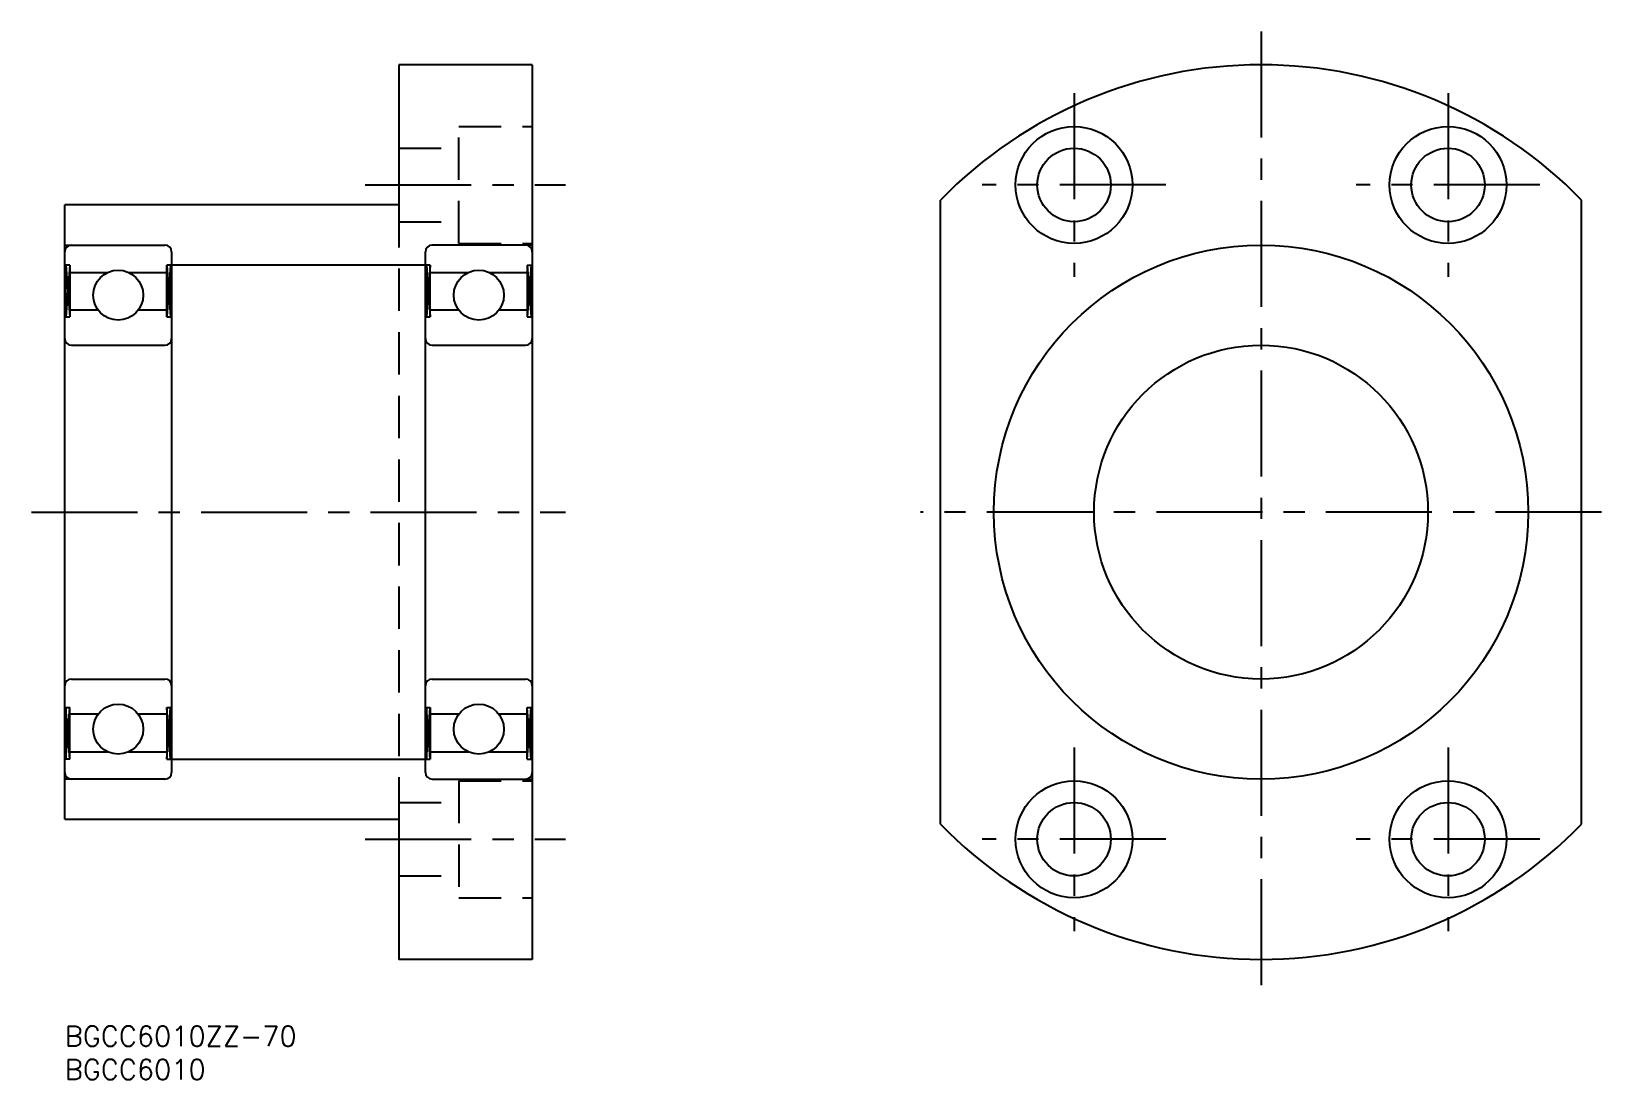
# Model space of a CAD drawing. Extents: x -5 to 230, y -8 to 149.
import ezdxf

# ---------------------------------------------------------------- set-up
doc = ezdxf.new("R2010")
doc.units = 0
doc.header["$LTSCALE"] = 0.5
doc.linetypes.add('CENTER', pattern=[50.8, 31.75, -6.35, 6.35, -6.35])
doc.linetypes.add('DASHED', pattern=[19.05, 12.7, -6.35])
for name, color, linetype in [('MSM_CENTER', 1, 'CENTER'), ('MSM_CONTINUOUS', 7, 'CONTINUOUS'), ('MSM_DASHED', 4, 'DASHED'), ('MSM_NARROW', 5, 'CONTINUOUS'), ('MSM_PART_NUMBER', 7, 'CONTINUOUS')]:
    doc.layers.add(name, color=color, linetype=linetype)
doc.styles.get("Standard").update_dxf_attribs({"font": 'txt.shx', "height": 3, "bigfont": 'bigfont.shx'})

msp = doc.modelspace()

# ---------------------------------------------------------------- linework, layer by layer
at = {"layer": 'MSM_CENTER'}
for p, q in [((179.14, 149), (179.14, 5)), ((151.14, 139.75), (151.14, 112.25)), ((207.14, 139.75), (207.14, 112.25)), ((45, 126), (75, 126)), ((164.89, 126), (137.39, 126)), ((220.89, 126), (193.39, 126)), ((-5, 77), (75, 77)), ((230.14, 77), (128.14, 77)), ((151.14, 41.75), (151.14, 14.25)), ((207.14, 41.75), (207.14, 14.25)), ((45, 28), (75, 28)), ((164.89, 28), (137.39, 28)), ((220.89, 28), (193.39, 28))]:
    msp.add_line(p, q, dxfattribs=at)
at = {"layer": 'MSM_CONTINUOUS'}
for p, q in [((50, 144), (50, 123)), ((70, 144), (50, 144)), ((70, 144), (70, 10)), ((50, 123), (0, 123)), ((0, 31), (0, 123)), ((131.14, 30.26), (131.14, 123.74)), ((227.14, 30.26), (227.14, 123.74)), ((0, 117), (15, 117)), ((16, 116), (16, 38)), ((54, 38), (54, 116)), ((70, 117), (55, 117)), ((0.74, 114), (0, 114)), ((0.18, 106.25), (0.18, 114)), ((0.74, 114), (0.74, 106.25)), ((0.74, 112.9), (6.42, 112.9)), ((9.58, 112.9), (15.26, 112.9)), ((54.74, 114), (15.26, 114)), ((15.26, 106.25), (15.26, 114)), ((15.82, 114), (15.82, 106.25)), ((54.18, 106.25), (54.18, 114)), ((54.74, 106.25), (54.74, 114)), ((54.74, 112.9), (60.42, 112.9)), ((63.58, 112.9), (69.26, 112.9)), ((69.26, 114), (70, 114)), ((69.26, 114), (69.26, 106.25)), ((69.82, 114), (69.82, 106.25)), ((0, 106.25), (0.74, 106.25)), ((5, 107.25), (0.74, 107.25)), ((15.26, 107.25), (11, 107.25)), ((15.26, 106.25), (16, 106.25)), ((54, 106.25), (54.74, 106.25)), ((59, 107.25), (54.74, 107.25)), ((69.26, 107.25), (65, 107.25)), ((69.26, 106.25), (70, 106.25)), ((1, 102), (15, 102)), ((55, 102), (69, 102)), ((1, 52), (15, 52)), ((55, 52), (69, 52)), ((0, 47.75), (0.74, 47.75)), ((0.18, 47.75), (0.18, 40)), ((0.74, 40), (0.74, 47.75)), ((15.26, 47.75), (15.26, 40)), ((15.26, 47.75), (16, 47.75)), ((15.82, 40), (15.82, 47.75)), ((54, 47.75), (54.74, 47.75)), ((54.18, 47.75), (54.18, 40)), ((54.74, 47.75), (54.74, 40)), ((69.26, 47.75), (70, 47.75)), ((69.26, 40), (69.26, 47.75)), ((69.82, 40), (69.82, 47.75)), ((5, 46.75), (0.74, 46.75)), ((15.26, 46.75), (11, 46.75)), ((59, 46.75), (54.74, 46.75)), ((69.26, 46.75), (65, 46.75)), ((0.74, 40), (0, 40)), ((0.74, 41.1), (6.42, 41.1)), ((9.58, 41.1), (15.26, 41.1)), ((15.26, 40), (54.74, 40)), ((54.74, 41.1), (60.42, 41.1)), ((63.58, 41.1), (69.26, 41.1)), ((69.26, 40), (70, 40)), ((15, 37), (0, 37)), ((55, 37), (70, 37)), ((0, 31), (50, 31)), ((50, 31), (50, 10)), ((70, 10), (50, 10))]:
    msp.add_line(p, q, dxfattribs=at)
for centre, radius in [((151.14, 126), 8.75), ((207.14, 126), 8.75), ((151.14, 126), 5.5), ((207.14, 126), 5.5), ((179.14, 77), 40), ((8, 109.5), 3.75), ((62, 109.5), 3.75), ((179.14, 77), 25), ((8, 44.5), 3.75), ((62, 44.5), 3.75), ((151.14, 28), 8.75), ((207.14, 28), 8.75), ((151.14, 28), 5.5), ((207.14, 28), 5.5)]:
    msp.add_circle(centre, radius, dxfattribs=at)
for centre, radius, start, end in [((179.14, 77), 67, 44.2405, 135.7595), ((1, 116), 1, 90, 180), ((15, 116), 1, 0, 90), ((55, 116), 1, 90, 180), ((69, 116), 1, 0, 90), ((1, 103), 1, 180, 270), ((15, 103), 1, 270, 0), ((55, 103), 1, 180, 270), ((69, 103), 1, 270, 0), ((1, 51), 1, 90, 180), ((15, 51), 1, 0, 90), ((55, 51), 1, 90, 180), ((69, 51), 1, 0, 90), ((1, 38), 1, 180, 270), ((15, 38), 1, 270, 0), ((55, 38), 1, 180, 270), ((69, 38), 1, 270, 0), ((179.14, 77), 67, 224.2405, 315.7595)]:
    msp.add_arc(centre, radius, start, end, dxfattribs=at)
at = {"layer": 'MSM_DASHED'}
for p, q in [((59, 117.25), (59, 134.75)), ((59, 134.75), (70, 134.75)), ((50, 131.5), (59, 131.5)), ((50, 123), (50, 31)), ((50, 120.5), (59, 120.5)), ((59, 117.25), (70, 117.25)), ((59, 36.75), (59, 19.25)), ((59, 36.75), (70, 36.75)), ((50, 33.5), (59, 33.5)), ((50, 22.5), (59, 22.5)), ((59, 19.25), (70, 19.25))]:
    msp.add_line(p, q, dxfattribs=at)
at = {"layer": 'MSM_NARROW'}
for p, q in [((0.18, 114), (0.74, 106.25)), ((0.74, 114), (0.18, 106.25)), ((15.26, 114), (15.82, 106.25)), ((15.82, 114), (15.26, 106.25)), ((54.18, 114), (54.74, 106.25)), ((54.74, 114), (54.18, 106.25)), ((69.26, 114), (69.82, 106.25)), ((69.82, 114), (69.26, 106.25)), ((0.18, 40), (0.74, 47.75)), ((0.74, 40), (0.18, 47.75)), ((15.26, 40), (15.82, 47.75)), ((15.82, 40), (15.26, 47.75)), ((54.18, 40), (54.74, 47.75)), ((54.74, 40), (54.18, 47.75)), ((69.26, 40), (69.82, 47.75)), ((69.82, 40), (69.26, 47.75))]:
    msp.add_line(p, q, dxfattribs=at)

# ---------------------------------------------------------------- texts
at = {"layer": 'MSM_PART_NUMBER'}
for s, p in [('BGCC6010ZZ-70', (0, -3)), ('BGCC6010', (0, -8))]:
    msp.add_text(s, height=3, dxfattribs=at).set_placement(p)

doc.saveas('drawing.dxf')
